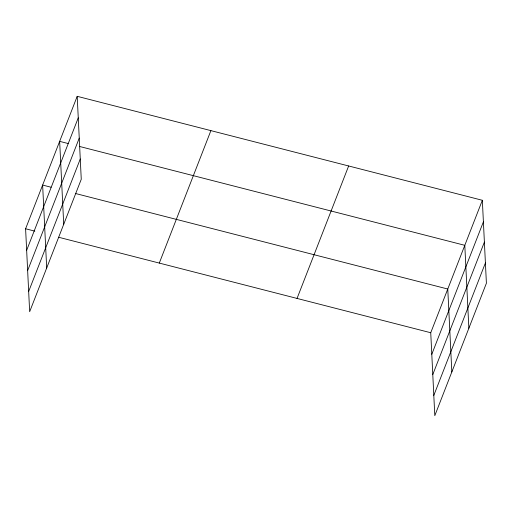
<?xml version="1.0" encoding="UTF-8"?>
<svg xmlns="http://www.w3.org/2000/svg" width="512" height="512" viewBox="0 0 512 512"><rect width="100%" height="100%" fill="white"/><g stroke="black" fill="none" stroke-linecap="round" stroke-linejoin="round"><path stroke-width="0.77" d="M77.203 96.32L81.261 179.264L29.658 311.718L25.6 228.774L77.203 96.32L482.342 200.282L486.4 283.226L434.797 415.68L430.739 332.736L482.342 200.282M26.656 250.317L78.253 117.862M27.642 270.579L79.245 138.125M28.666 291.456L80.269 159.002M159.296 263.078L210.899 130.63M297.043 298.426L348.646 165.978M431.795 354.278L483.398 221.83M432.787 374.541L484.39 242.086M433.805 395.418L485.408 262.963M68.109 143.526L59.654 141.357L63.712 224.294M79.635 146.483L464.8 245.318L468.858 328.262M51.078 187.232L42.63 185.062L46.688 268.006M75.667 193.542L447.77 289.024L451.827 371.968M25.6 228.774L34.822 231.136M58.637 237.254L430.739 332.736"/></g></svg>
